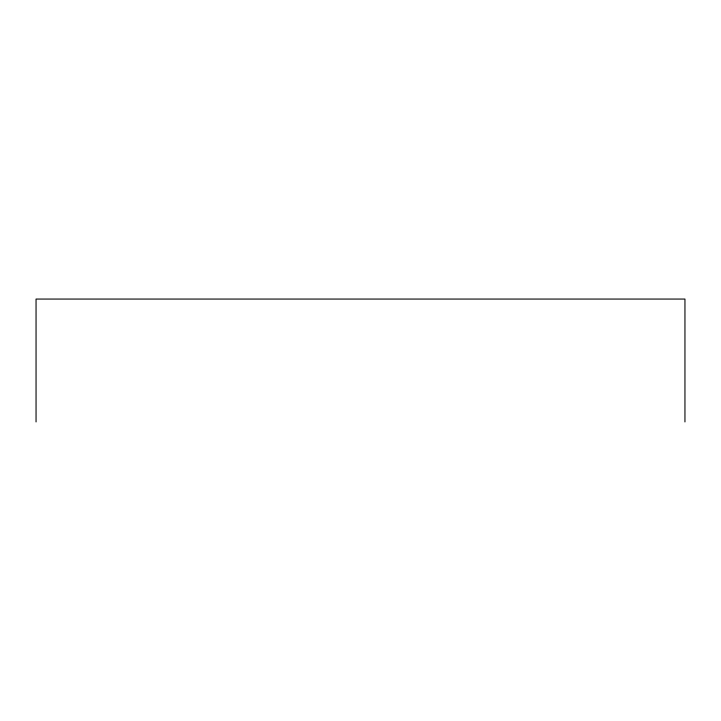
<?xml version="1.0" encoding="UTF-8"?>
<svg xmlns="http://www.w3.org/2000/svg" width="721" height="721" viewBox="0 0 721 721"><rect width="100%" height="100%" fill="white"/><g stroke="black" fill="none" stroke-linecap="round" stroke-linejoin="round"><path stroke-width="1.08" d="M684.95 421.938L684.95 299.062L36.05 299.062L36.05 421.938"/></g></svg>
